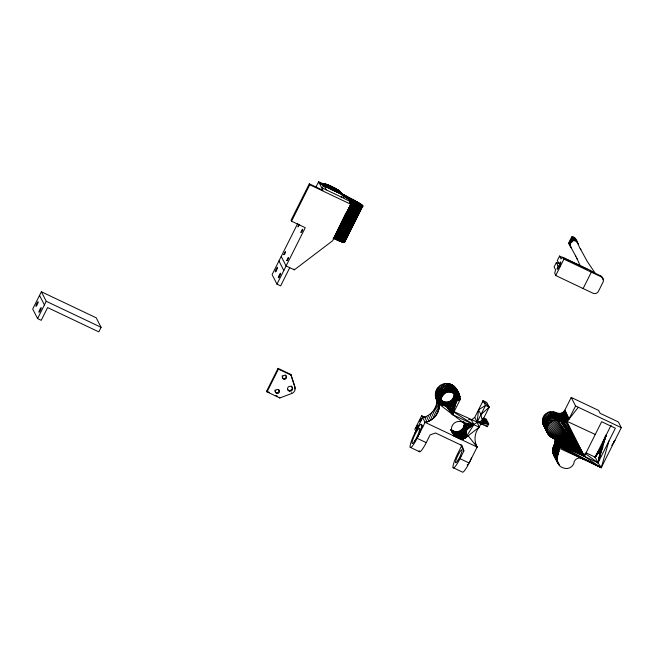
<?xml version="1.0" encoding="UTF-8"?>
<svg xmlns="http://www.w3.org/2000/svg" width="654" height="654" viewBox="0 0 654 654"><rect width="100%" height="100%" fill="white"/><g stroke="black" fill="none" stroke-linecap="round" stroke-linejoin="round"><path stroke-width="0.98" d="M471.55 457.718A12.827 2.134 -64.6 0 1 462.239 472L453.091 467.659A12.827 2.134 -64.6 0 0 460.007 458.658L463.882 450.917L462.051 445.546L435.597 432.989L430.111 434.894L426.236 442.627L417.097 438.294L425.075 422.361C433.046 420.824 439.374 413.336 439.325 405.178C430.038 388.746 460.236 380.489 460.187 399.537L452.633 414.611L463.514 422.68C468.64 426.065 466.171 433.071 465.534 437.869L461.561 439.676M557.543 443.052L554.984 441.491L559.088 451.751L554.715 443.208L558.614 453.312L554.24 444.769L558.59 453.426L554.216 444.875L558.164 454.375L553.791 445.832L557.854 455.012L553.48 446.469L557.494 455.732L553.129 447.181L557.061 457.171L552.687 448.619L556.865 458.65L552.491 450.107L556.922 460.146L552.548 451.595L557.224 461.601L553.398 454.44L557.772 462.991L553.398 454.44L552.548 451.595L552.687 448.619L554.715 443.208L555.017 439.75L559.391 448.301C557.429 455.601 554.265 466.482 565.203 468.428A7.807 7.635 -27.1 0 0 573.828 463.482C573.844 459.092 579.493 456.337 582.959 459.043L601.239 467.716L621.3 427.667L618.382 421.969L600.102 413.287L598.647 410.442L571.22 397.428L564.835 410.172C560.87 417.554 553.088 409.461 547.611 412.682C543.474 414.644 541.283 419.86 543 424.152C545.943 429.098 547.308 436.21 553.431 438.294L584.324 456.312L601.239 467.716L608.98 440.968M555.23 438.777L559.186 446.576L601.239 467.716L598.034 462.819L584.324 456.312L547.373 432.695C544.365 425.672 552.377 417.89 559.342 420.833C562.26 422.827 566.617 422.443 568.735 419.451L578.34 407.27M414.669 433.545L422.647 417.612C430.618 416.075 436.946 408.587 436.897 400.428C433.308 394.82 436.243 386.694 442.398 384.364C450.083 380.947 457.718 387.708 459.427 395.057L444.834 389.114L442.398 384.364L443.249 389.907L446.559 392.212L451.293 392.089M415.805 431.264L414.832 429.367L421.675 415.715L425.075 422.361L461.699 439.651L453.696 434.403L451.268 429.653L454.334 431.419L457.898 431.607L461.495 436.046L465.534 437.869L466.645 429.899L464.193 422.786L466.621 427.536C472.777 426.155 476.954 421.037 483.38 420.751L486.682 422.247L488.677 424.021L487.344 426.67L453.892 411.611M444.434 393.348L440.543 392.171L438.115 387.43L439.488 393.585L442.129 396.087L438.957 394.583L437.06 388.836L439.488 393.585L443.526 394.141L440.543 392.171L439.382 386.187L441.81 390.937L446.559 392.212C427.209 406.33 465.362 414.947 454.604 393.536M463.8 428.141L464.299 423.964L466.727 428.713L473.848 424.675L479.169 427.185A18.271 17.871 -27.1 0 0 477.126 447.066L469.147 462.999L460.007 458.658M485.53 421.904L485.472 422.5L477.175 422.132L474.747 417.383L483.11 400.681L486.764 402.414L489.2 407.164L482.276 420.98L488.677 424.021L486.249 419.271L483.846 418.127M436.897 400.428L438.548 403.632L452.633 414.611L456.296 401.491L460.187 399.537L456.541 397.967L454.113 393.218L453.868 396.741L452.02 399.798L453.541 405.341L452.633 414.611L473.848 424.675L465.534 437.869L462.607 435.564L460.171 430.814L462.877 428.452L464.217 425.149L466.645 429.899L473.848 424.675L471.42 419.925L468.599 419.386M483.821 418.397C484.818 418.928 488.497 422.639 485.472 422.5L484.581 421.454L482.276 420.98L480.976 414.538L489.2 407.164L485.538 405.423L478.548 409.788L477.175 422.132L479.169 427.185L465.534 437.869L461.193 430.169L462.607 435.564L459.133 436.48L455.65 435.744L452.184 430.406L454.62 435.147L451.268 429.653M463.702 428.256L463.939 426.31L466.376 431.06L465.534 437.869L462.877 428.452L465.305 433.201L465.534 437.869M556.317 440.126L558.745 444.908L584.324 456.312L601.647 421.716L615.365 428.223L598.034 462.819L595.115 457.121L600.176 449.895L606.062 435.27L605.506 437.183M585.363 453.516L598.034 462.819L602.481 445.546L606.062 435.27L601.075 447.148L595.115 457.121L585.976 452.781M348.909 197.778L324.261 186.055L319.209 182.94C324.629 184.714 327.564 185.474 332.624 188.875C342.524 194.524 353.749 199.118 362.749 205.969L344.511 242.381L341.502 241.825L333.074 238.285M333.556 189.3L340.685 192.39L332.812 187.829L324.057 183.905L338.633 190.437L341.094 192.807L323.133 184.485L341.723 193.347L321.425 183.897L342.557 193.96L319.209 182.94L347.421 196.96L342.549 194.737L341.184 197.459M336.172 238.988L339.148 240.885L356.078 203.885L342.549 194.737L344.486 198.53C344.086 199.282 377.105 212.501 355.809 203.026M350.855 199.969L354.1 201.08L362.717 205.748L344.315 242.503L362.749 205.969L357.844 203.721M484.124 421.209L482.276 420.98C484.377 419.239 487.156 422.86 488.677 424.021L480.952 423.629L479.169 427.185M486.699 422.182L485.472 419.876L486.249 419.271L485.366 419.68L483.747 418.331M454.448 404.548L452.633 414.611L441.188 400.084L443.616 404.834L438.548 403.632L435.597 397.231L438.025 401.981L443.616 404.834L441.319 400.812C444.72 402.521 449.233 402.823 452.02 399.798L454.448 404.548L452.797 398.875L455.225 403.624L452.633 414.611L443.134 401.425L442.104 400.828L444.54 405.578L438.548 403.632L445.57 406.175L443.134 401.425M482.734 402.627L483.11 400.681L489.2 407.164M547.373 432.695L542.583 422.721L548.886 435.245L554.845 439.3L557.192 441.834L584.324 456.312L584.701 454.416L584.324 456.312L558.075 443.314L556.317 440.068M601.68 446.069L606.062 435.27L598.034 462.819L600.683 449.568L606.062 435.27L601.378 446.576L603.004 447.132M602.097 446.895L598.034 462.819L600.961 449.167M601.852 447.491L598.034 462.819L601.263 448.669M598.034 462.819L601.566 448.096M553.971 437.591L554.845 439.3L584.324 456.312L584.799 454.391L584.324 456.312L556.104 440.485M553.521 438.368L584.324 456.312L584.823 454.375M452.92 399.7L453.41 397.853L455.846 402.594L452.633 414.611L444.254 401.85L446.682 406.6M453.083 399.553L453.868 396.741L456.296 401.491L454.138 395.58L456.566 400.33L460.187 399.537L456.255 396.815L453.933 392.367M546.679 430.242L548.886 435.245L584.324 456.312L585.15 453.459M602.432 445.889L606.062 435.27L601.958 445.676M602.481 445.546L606.062 435.27L602.187 445.415M299.426 224.436L297.971 226.881L298.845 224.183M583.123 288.545L591.33 272.162L590.848 271.214L600.691 275.882L601.173 276.83A4.104 4.014 -27.1 0 1 603.004 282.209L598.451 291.308A4.104 4.014 -27.1 0 1 592.974 293.213L555.704 275.522L554.739 273.102L555.548 269.832L554.093 266.979L556.374 262.426L558.001 266.031A4.104 0.679 -64.6 0 0 557.682 269.023A4.104 0.679 -64.6 0 0 560.633 263.129A4.104 0.679 -64.6 0 0 559.121 263.783L557.282 260.611L559.562 256.057L586.99 269.072M350.462 198.587L342.549 194.737L357.386 204.465L340.382 241.4L336.352 238.996L340.66 241.351L336.508 239.004M355.057 201.555L354.19 203.402L355.057 201.555L361.31 204.465L342.549 194.737L352.49 202.29L334.913 238.972L353.152 202.56L342.549 194.737L351.934 199.323M339.074 240.345L342.475 242.16L359.741 205.413L352.179 201.146L356.078 203.885L337.84 240.296L336.32 239.241L337.84 240.296L355.359 203.541L342.549 194.737L357.019 201.857M329.207 188.426L330.074 186.594L324.057 183.905M352.326 200.312L351.451 202.151L352.326 200.312L342.549 194.737L353.863 202.863L336.36 239.601L354.599 203.19L342.549 194.737L358.278 202.56M354.599 203.19L337.121 239.953L355.359 203.541M360.714 205.748L343.285 242.389L341.592 241.53L343.285 242.389L361.523 205.969L353.92 202.127L360.714 205.748L342.475 242.16M353.152 202.56L335.625 239.274L353.863 202.863M362.749 205.969L357.346 203.607L362.553 206.084L343.906 242.503L361.523 205.969L353.92 202.127M346.007 212.852L333.63 238.473L351.868 202.061L352.49 202.29L334.251 238.702L351.868 202.061L349.628 201.571L350.904 204.31L332.665 240.721L294.325 269.84L286.092 265.941L281.22 256.417M344.511 242.381L362.463 205.413L342.549 194.737L356.078 203.885M572.765 240.37L573.206 239.487L571.817 236.789C577.842 237.312 577.76 245.896 580.826 249.714L580.392 248.847L587.169 261.33L595.075 273.037M575.79 256.196L568.645 243.116L571.817 236.789M41.366 291.766L32.7 309.064L37.572 318.588L41.227 320.321L47.611 307.576L98.803 331.872L101.084 327.319L96.212 317.803L41.366 291.766L46.238 301.29L101.084 327.319M37.572 318.588L46.238 301.29M315.874 187.232L318.612 181.771L322.994 190.347L309.285 183.839L291.046 220.251L291.537 221.199L305.246 227.706L276.977 284.147L280.631 285.88L289.755 267.674M291.537 221.199L309.775 184.788L309.285 183.839M297.635 223.643L272.105 274.623L276.977 284.147M329.158 188.409L330.074 186.594M349.481 203.435L350.397 201.612M339.148 240.885L357.386 204.465M266.636 391.125L278.032 368.365L290.834 374.44L294.938 387.07A5.134 5.019 -27.1 0 1 291.709 393.504L279.822 397.959L267.02 391.885L266.636 391.125L269.374 392.425M267.02 391.885L278.424 369.126L278.032 368.365M343.906 242.503L362.144 206.092L354.877 202.601L362.553 206.084L356.651 203.361M460.841 444.377L461.454 446.175L457.579 453.909A12.827 2.134 -64.6 0 0 453.091 467.659M555.704 275.522L563.911 259.139L562.669 257.275L561.018 258.902L559.562 256.057M543 424.152L548.019 434.035L584.324 456.312L566.765 421.209L563.127 412.167L567.5 420.71L563.789 411.579L568.163 420.121L564.361 410.908L568.735 419.451L575.594 405.971L571.22 397.428M600.789 447.753L595.115 457.121L600.683 449.568L595.115 457.121L611.081 425.264M576.419 242.111L576.869 241.22M462.607 435.564L465.926 432.171L463.939 426.31M600.454 449.829L595.115 457.121L600.536 448.35L602.465 448.979M611.784 445.472L614.915 440.412L613.73 441.957M600.159 449.699L595.115 457.121L600.339 448.897M595.115 457.121L600.209 449.355M485.947 422.075L485.472 422.5L485.064 421.691M471.42 419.925L474.747 417.383M347.421 196.96L324.261 186.055L321.637 187.69L344.486 198.53M483.38 420.751L482.276 420.98L483.715 420.963M460.326 436.349L457.898 431.607L460.171 430.814L461.495 436.046L464.332 438.621L459.133 436.48L455.503 431.665L457.931 436.414L463.048 439.218L459.133 436.48L456.705 431.73L460.326 436.349L464.332 438.621M486.298 422.198L485.472 422.5L486.551 422.255M318.612 181.771L328.88 186.235M334.407 189.644L341.094 192.807L335.101 189.881L340.44 192.006L334.546 188.81L339.41 190.993L332.812 187.829L331.897 189.652L332.812 187.829L338.633 190.437L330.025 185.793L324.883 183.913L330.916 186.93L324.359 183.856M485.472 419.876L482.905 418.83M465.223 424.307L473.848 424.675L453.582 411.979M573.206 239.487L573.762 240.582L575.847 240.966L577.433 242.323M440.543 392.171L445.448 392.702L441.81 390.937L440.821 385.165L443.249 389.907L447.72 391.909M441.074 400.665L442.832 403.951L438.025 401.981L435.343 395.515L437.771 400.256L441.434 400.722L437.796 398.515L435.67 392.048L438.098 396.798L441.679 397.199L438.662 395.139L436.234 390.389L438.098 396.798L441.327 399.545L437.796 398.515L435.368 393.773L437.771 400.256L442.194 402.954L440.951 400.452M456.566 400.33L454.219 394.395L456.647 399.144L460.187 399.537M463.629 421.846L464.438 423.432L473.848 424.675L466.335 426.392L464.307 422.435L466.621 427.536M585.837 459.599L582.959 459.043L559.391 448.301L555.197 438.891M482.489 423.947L480.952 423.629L482.055 423.4M438.025 401.981L442.194 402.954M442.129 396.087L438.662 395.139L436.529 389.833L438.957 394.583M546.785 429.784L542.485 419.745L546.858 428.288L584.324 456.312L557.895 420.424L553.521 411.881L554.968 412.282L556.464 413.026L560.87 421.585L584.324 456.312L546.957 431.264L542.411 421.241L546.785 429.784L584.324 456.312L561.598 413.058M483.388 424.323L480.952 423.629L483.739 424.34L483.257 424.103M483.707 424.454L480.952 423.629L483.363 424.356M601.075 447.148L602.702 447.679M448.922 391.787L443.249 389.907L450.124 391.844L444.834 389.114L459.427 395.057L456.222 388.762L454.489 387.896M588.567 460.98L582.959 459.043L559.186 446.576L555.974 439.766M547.185 426.825L543.368 416.884L547.741 425.427L584.324 456.312L560.838 421.568L557.895 420.424L552.017 411.718L556.39 420.26L584.324 456.312L547.185 426.825L542.812 418.282L546.858 428.288M453.508 386.506L455.2 387.356L458.65 393.512L448.26 388.288L445.832 383.538L450.026 388.28L456.402 390.879L452.56 385.116L449.331 383.8L451.759 388.55L456.402 390.879L453.974 386.13L449.331 383.8L453.435 389.081L450.998 384.331L454.988 389.866L451.759 388.55L447.598 383.538L453.974 386.13L457.628 392.106L448.26 388.288L444.082 383.824L446.519 388.566L459.427 395.057L457.522 391.967L459.95 396.708L444.834 389.114M453.328 386.596L455.2 387.356L457.628 392.106L450.026 388.28L447.598 383.538L449.282 384.38M458.65 393.512L446.519 388.566L442.398 384.364M456.255 396.815L460.203 398.425L455.143 394.738L454.432 393.234M437.771 400.256L441.72 401.875M590.088 270.29L594.502 272.947M439.488 393.585L442.75 395.065M482.995 418.347L485.137 419.5M362.463 205.413L357.918 203.32L362.717 205.748L358.147 203.574M332.723 187.069L328.749 185.237L335.371 188.466L326.51 184.371L336.589 189.161L325.602 184.093L337.685 189.823L324.883 183.913L338.633 190.437M323.133 184.485L332.624 188.875L324.155 184.412M595.263 434.46L566.765 421.209L562.391 412.666L565.972 421.601L560.764 413.344L584.324 456.312L548.526 424.135L544.153 415.592L547.741 425.427M323.967 184.076L328.602 186.243M335.208 189.243L339.99 191.475M322.07 184.142L341.723 193.347L322.643 184.338M333.728 188.327L339.41 190.993M335.6 189.995L340.685 192.39M438.098 396.798L441.409 398.36M323.542 184.583L332.624 188.875M319.978 183.292L342.557 193.96L320.722 183.611M356.798 202.527L361.989 204.98M562.669 257.275L590.456 270.454M563.911 259.139L601.173 276.83M556.374 262.426L560.028 264.167M558.099 265.81L559.93 266.677M327.564 184.755L335.371 188.466M319.013 182.556L322.978 184.436M352.98 199.83L355.694 201.162L352.04 199.38M309.775 184.788L350.904 204.31M575.594 405.971L621.3 427.667M482.66 419.369L484.262 420.121L483.371 419.083M421.675 415.715L425.329 417.448M452.364 435.311L477.126 447.066L475.106 443.11M278.424 369.126L291.218 375.2M410.181 447.295L419.32 451.636M275.775 395.466L277.607 396.332M323.853 184.616L330.744 187.902M346.015 196.159L319.209 182.94L343.554 194.647M456.762 436.169L463.048 439.218L455.65 435.744L453.214 430.994L456.762 436.169L454.334 431.419L457.931 436.414M319.209 182.94L344.715 195.382M335.87 189.987L340.652 192.358M559.342 420.833L554.968 412.282L556.464 413.026L560.838 421.568L559.342 420.833L553.521 411.881M351.059 200.361L342.549 194.737L359.43 203.239M350.83 200.108L342.549 194.737L360.452 203.876M454.358 393.855L459.95 396.708L452.404 392.514M558.075 443.314L556.685 440.706L558.745 444.908L601.239 467.716L600.511 466.294M453.435 393.111L459.95 396.708M351.124 199.96L342.549 194.737L353.168 200.655M553.431 438.294L549.949 436.292L551.886 437.501M342.549 194.737L351.623 200.075M352.179 201.146L358.621 204.98L341.502 241.825L359.741 205.413L352.997 201.628L358.621 204.98L340.382 241.4L336.36 239.004M460.203 398.425L455.781 395.735L455.143 394.738M482.505 419.533L484.671 420.931L483.846 419.32L485.154 421.168L484.312 419.533L485.611 421.413L484.737 419.704L486.02 421.658L485.08 419.819L486.355 421.871L485.333 419.876L486.584 422.051M482.636 419.664L484.205 420.718M482.423 419.574L483.788 420.547M485.767 425.452L487.344 426.67M483.633 418.258L484.81 419.279M549.515 422.991L584.324 456.312L559.023 413.565L563.388 422.116L584.324 456.312L550.676 422.01L546.303 413.459L549.515 422.991L545.142 414.44L548.526 424.135M551.984 421.225L584.324 456.312L557.282 413.32L561.655 421.871L584.324 456.312L553.398 420.669L549.025 412.118L551.984 421.225L547.611 412.682L550.676 422.01M568.645 243.116L571.294 247.703L570.59 246.918A4.12 4.03 -27.1 0 1 573.762 240.582M554.159 455.715L556.881 460.269M549.025 412.118L554.878 420.342L584.324 456.312M468.158 435.817L477.126 447.066M452.527 405.987L450.091 401.245L452.633 414.611L450.246 406.78L446.625 402.153L452.633 414.611L452.527 405.987L451.113 400.591L453.541 405.341M485.481 419.803L488.677 424.021L477.175 422.132L485.538 405.423L483.11 400.681M449.053 406.902L445.423 402.096L447.851 406.845M543.646 425.484L548.019 434.035M556.39 420.26L550.505 411.799L554.878 420.342M451.031 430.03L453.696 434.403L450.933 429.58M565.138 421.887L559.898 413.516L564.271 422.059M563.388 422.116L558.14 413.5L562.514 422.051M441.188 400.084L444.54 405.578M561.655 421.871L556.497 413.042L560.87 421.585M560.838 421.568L555.687 412.625L560.061 421.168L554.968 412.282M464.683 423.105L465.861 425.304L473.848 424.675C467.446 425.46 460.571 418.576 454.514 422.917C451.579 425.043 450.516 429.326 452.274 432.523M450.72 429.416L452.903 433.52L450.884 429.564M570.239 239.953L570.484 240.435M570.975 241.383L571.383 242.168M574.784 237.745L576.73 241.539M573.901 237.173L575.847 240.966M572.888 236.838L574.833 240.639M569.209 418.715L564.835 410.172L568.735 419.451M554.984 441.491L559.358 450.034L555.017 439.75M557.756 461.977L559.505 465.395L558.786 463.702M552.851 453.059L558.532 464.266L555.132 456.844M478.548 409.788L480.976 414.538M452.56 385.116L454.988 389.866M465.926 432.171L463.49 427.422L465.305 433.201M448.987 401.728L451.415 406.469L447.818 402.03L450.246 406.78M464.528 434.117L462.1 429.376L463.621 434.918M459.067 431.297L461.495 436.046M440.976 400.583L442.832 403.951M461.454 446.175L463.882 450.917M436.12 398.883L439.325 405.178A17.331 16.955 -27.1 0 1 425.075 422.361M436.774 402.414L439.202 407.164M436.414 404.376L438.842 409.126M324.261 186.055L326.207 189.856M435.834 406.289L438.27 411.039M435.041 408.129L437.469 412.878M434.035 409.87L436.471 414.611M432.842 411.489L435.27 416.238M431.468 412.96L433.904 417.71M429.94 414.276L432.368 419.026M428.272 415.413L430.7 420.162M426.482 416.353L428.91 421.102M424.601 417.089L427.029 421.838M421.585 424.536A12.827 2.134 -64.6 0 1 414.08 443.665A12.827 2.134 -64.6 0 1 411.979 439.553A12.827 2.134 -64.6 0 1 421.585 424.536L422.795 426.915M293.932 269.088L294.325 269.84M278.939 260.971L283.811 270.494M294.938 387.07L290.834 374.44M291.324 392.743L291.709 393.504M279.43 397.199L279.822 397.959M39.542 295.412L44.415 304.928M456.222 388.762L456.999 390.307M575.365 255.346L577.376 259.385M576.942 258.526L579.869 264.968M454.604 393.757L456.541 397.967M454.113 393.218L456.647 399.144M464.193 422.786L466.727 428.713M463.784 421.879L464.438 423.432M554.069 437.461L554.845 439.3M464.217 425.149L466.376 431.06M453.868 396.741L455.846 402.594M453.41 397.853L455.225 403.624M558.745 444.908L559.391 448.301M577.907 243.272L578.111 244.302M600.691 275.882A4.104 4.014 -27.1 0 1 602.939 279.732M571.089 242.773A2.567 0.425 -64.5 0 1 572.381 240.549A2.567 0.425 -64.5 0 1 572.732 240.909M572.602 241.367A2.567 0.425 -64.5 0 1 572.405 241.915M570.582 244.964A2.567 0.425 -64.5 0 1 570.64 243.909M294.799 387.593A5.134 5.019 -27.1 0 1 294.709 388.909M278.71 389.612A2.052 2.011 -27.1 0 1 277.656 392.653A2.052 2.011 -27.1 0 1 274.966 390.912M274.999 390.389A2.052 2.011 -27.1 0 1 275.179 389.882M285.471 375.02A2.052 2.011 -27.1 0 1 285.242 378.216A2.052 2.011 -27.1 0 1 282.176 377.227M282.111 376.181A2.052 2.011 -27.1 0 1 282.291 375.682M291.398 386.073A2.567 2.51 -27.1 0 1 291.373 389.866A2.567 2.51 -27.1 0 1 287.572 389.416M426.236 442.627A12.827 2.134 -64.6 0 1 419.206 450.631M467.536 464.43A8.469 1.406 -64.6 0 1 467.193 465.019M459.901 458.291A7.186 1.194 -64.6 0 1 460.212 457.612M460.53 456.933A7.186 1.194 -64.6 0 1 460.857 456.255M283.779 254.627C285.438 254.946 286.697 247.506 283.779 254.627M286.795 260.513C288.447 260.832 289.714 253.392 286.795 260.513M300.93 232.293C302.589 232.611 303.848 225.172 300.93 232.293M416.14 428.288C417.8 428.607 419.067 421.168 416.14 428.288M419.566 421.462C421.209 421.781 422.509 414.35 419.566 421.462M351.312 201.865L350.43 203.696L351.312 201.865M570.378 242.462A2.567 0.425 -64.7 0 0 571.866 238.636A2.567 0.425 -64.7 0 0 569.953 241.637A2.567 0.425 -64.7 0 0 570.378 242.462M289.583 391.231A2.567 2.51 -27.1 0 0 292.51 387.912A2.567 2.51 -27.1 0 0 288.177 387.111A2.567 2.51 -27.1 0 0 289.583 391.231M284.098 379.295A2.052 2.011 -27.1 0 0 286.444 376.639A2.052 2.011 -27.1 0 0 282.978 376.001A2.052 2.011 -27.1 0 0 284.098 379.295M276.985 393.495A2.052 2.011 -27.1 0 0 279.332 390.839A2.052 2.011 -27.1 0 0 275.865 390.201A2.052 2.011 -27.1 0 0 276.985 393.495M415.028 440.494A8.469 1.406 -64.6 0 0 419.557 428.296A8.469 1.406 -64.6 0 0 413.058 438.957A8.469 1.406 -64.6 0 0 415.028 440.494M458.119 460.089A7.186 1.194 -64.6 0 0 461.896 449.805A7.186 1.194 -64.6 0 0 456.369 458.953A7.186 1.194 -64.6 0 0 458.119 460.089M279.119 277.083A2.567 0.425 -64.6 0 0 280.623 273.258A2.567 0.425 -64.6 0 0 278.702 276.258A2.567 0.425 -64.6 0 0 279.119 277.083M276.078 271.132A2.567 0.425 -64.6 0 0 277.574 267.306A2.567 0.425 -64.6 0 0 275.653 270.306A2.567 0.425 -64.6 0 0 276.078 271.132M39.722 311.525A2.567 0.425 -64.6 0 0 41.218 307.699A2.567 0.425 -64.6 0 0 39.297 310.699A2.567 0.425 -64.6 0 0 39.722 311.525M36.673 305.573A2.567 0.425 -64.6 0 0 38.177 301.747A2.567 0.425 -64.6 0 0 36.256 304.748A2.567 0.425 -64.6 0 0 36.673 305.573"/></g></svg>
